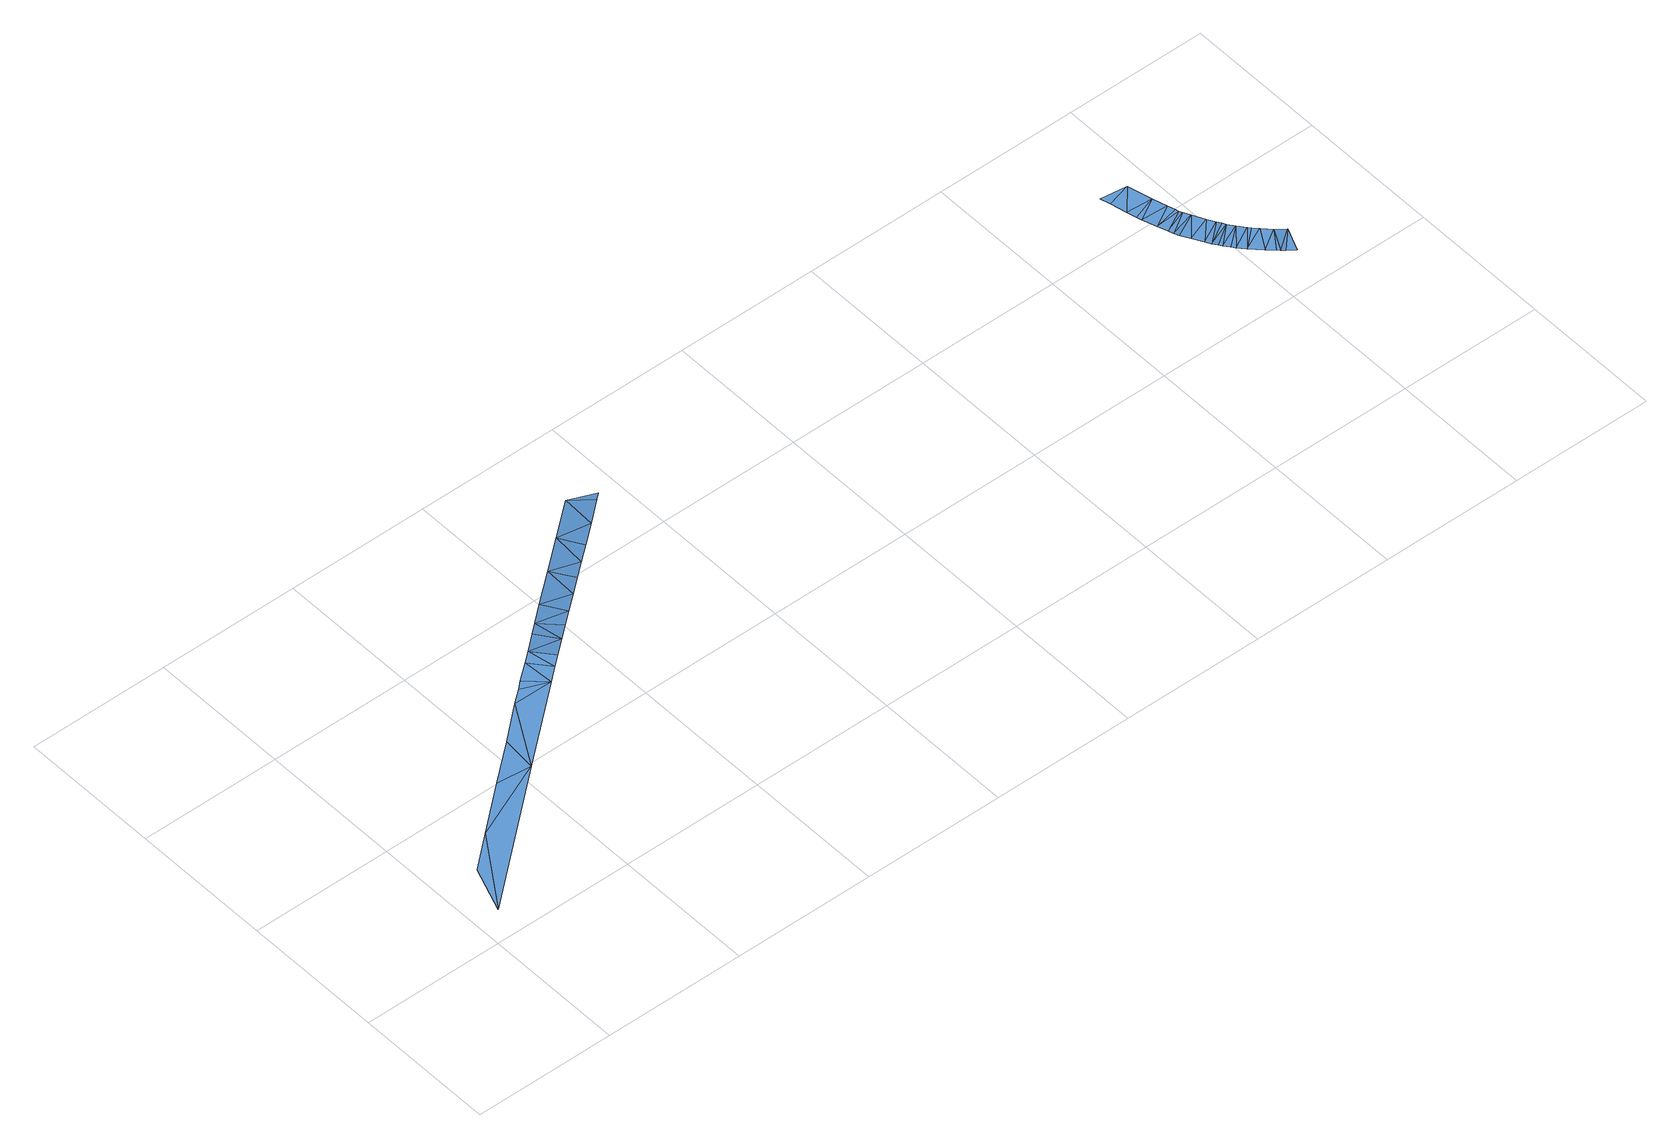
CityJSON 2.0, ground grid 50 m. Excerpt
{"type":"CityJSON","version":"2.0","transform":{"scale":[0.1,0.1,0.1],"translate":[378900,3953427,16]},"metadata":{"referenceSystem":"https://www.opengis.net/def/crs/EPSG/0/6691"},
"CityObjects":{
"waterbody1":{"type":"WaterBody","attributes":{"name":"妙正寺川","class":"1030"},"geometry":[{"type":"MultiSurface","lod":"1","boundaries":[[[0,1,2]],[[0,3,1]],[[3,4,1]],[[3,5,4]],[[3,6,5]],[[3,7,6]],[[7,8,6]],[[7,9,8]],[[7,10,9]],[[7,11,10]],[[11,12,10]],[[11,13,12]],[[13,14,12]],[[14,15,12]],[[14,16,15]],[[14,17,16]],[[17,18,16]],[[18,19,16]],[[18,20,19]],[[20,21,19]],[[20,22,21]],[[22,23,21]],[[23,24,21]],[[23,25,24]],[[25,26,24]],[[26,27,24]],[[26,28,27]],[[28,29,27]],[[30,31,32]],[[33,34,31]],[[35,32,36]],[[37,38,34]],[[37,39,38]],[[40,36,41]],[[40,41,42]],[[43,44,39]],[[43,45,44]],[[46,42,47]],[[48,47,49]],[[50,33,31]],[[30,50,31]],[[35,30,32]],[[33,37,34]],[[40,35,36]],[[51,49,52]],[[37,43,39]],[[51,52,53]],[[46,40,42]],[[54,53,55]],[[48,46,47]],[[54,55,56]],[[57,48,49]],[[51,57,49]],[[58,56,59]],[[54,51,53]],[[58,54,56]],[[60,59,61]],[[62,58,59]],[[60,62,59]],[[63,61,64]],[[63,64,65]],[[63,60,61]],[[66,65,67]],[[66,67,68]],[[66,63,65]]]}]}
},
"vertices":[
[5,5,136],[179,265,136],[65,169,136],[462,387,136],[341,401,136],[473,511,136],[594,614,136],[734,613,136],[641,652,136],[668,675,136],[726,722,136],[783,655,136],[766,753,134],[822,686,134],[878,733,129],[825,805,129],[862,836,125],[926,774,124],[973,813,120],[926,890,119],[1033,862,114],[1041,987,107],[1090,911,108],[1144,956,102],[1159,1084,95],[1203,1005,96],[1278,1067,89],[1288,1193,82],[1361,1137,80],[1383,1156,78],[3472,981,7],[3383,976,7],[3394,939,8],[3460,1020,6],[3368,1026,5],[3476,969,8],[3401,921,8],[3447,1072,4],[3364,1044,5],[3355,1080,4],[3487,944,9],[3407,904,9],[3424,870,10],[3427,1161,2],[3344,1137,2],[3335,1174,1],[3509,901,10],[3444,832,11],[3523,873,11],[3455,814,11],[3468,994,7],[3539,846,12],[3465,796,12],[3472,785,12],[3555,822,13],[3486,766,13],[3496,753,13],[3531,859,12],[3575,794,14],[3518,728,14],[3599,767,15],[3554,689,16],[3582,786,14],[3628,737,16],[3576,667,17],[3586,657,17],[3658,709,18],[3597,647,18],[3622,626,19]
]}
